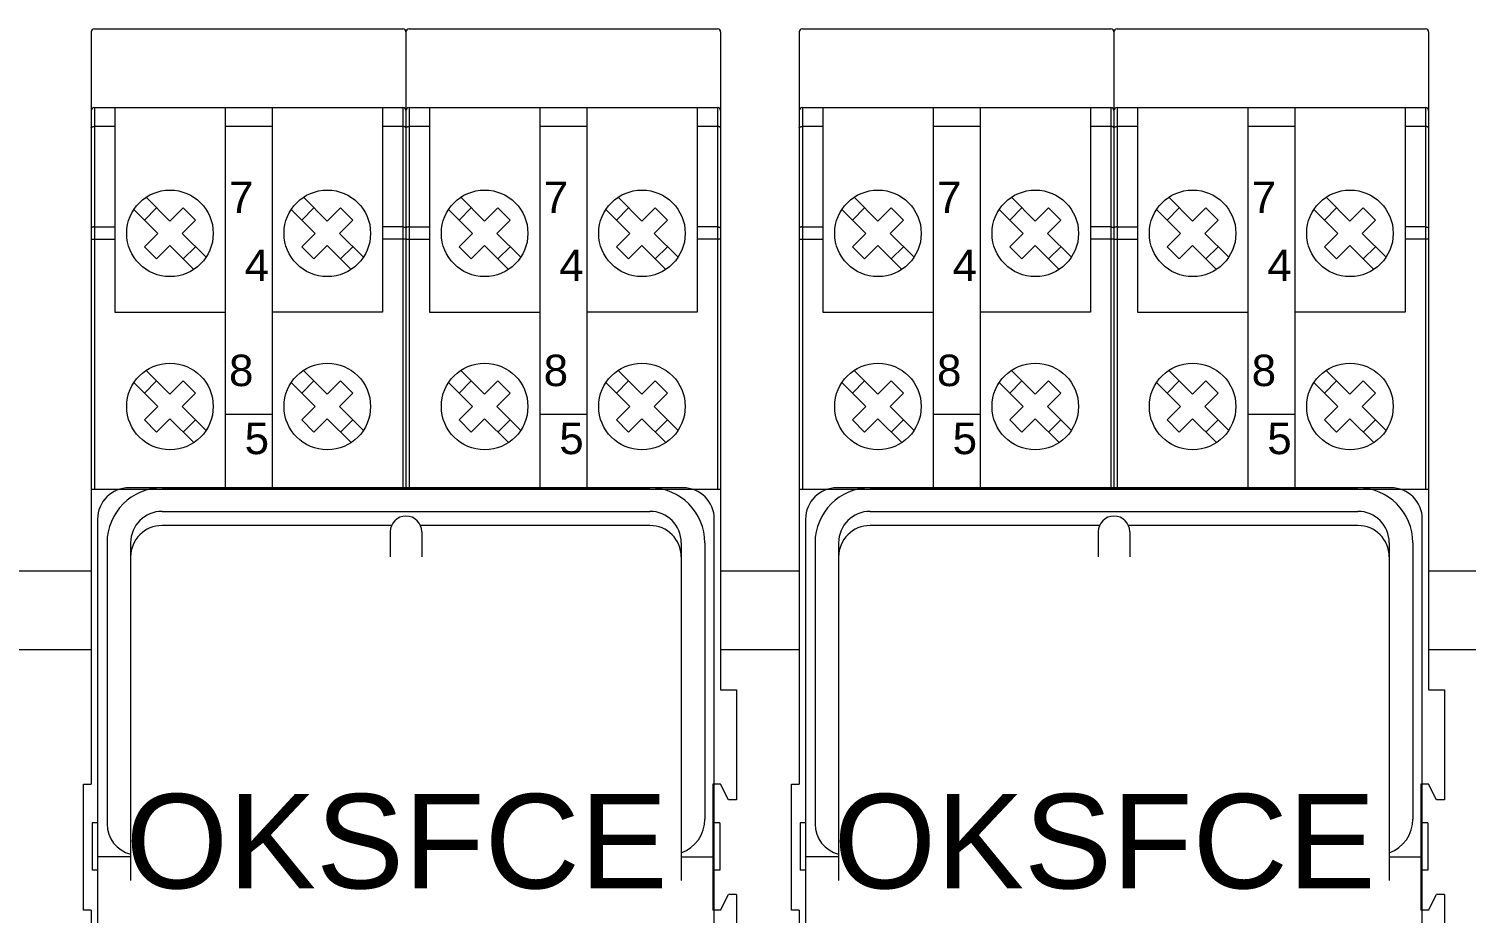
# Model space of a CAD drawing. Header units: millimetres. Extents: x 4137 to 6698, y 1400 to 3585.
# Drawn here: x 6354.3 to 6445.6, y 2544.6 to 2600.8 of the extents above; entities that cross this region are included whole.
import ezdxf

# ---------------------------------------------------------------- set-up
doc = ezdxf.new("R2010")
doc.units = ezdxf.units.MM
doc.layers.add('000-PI-Oprema', color=30, linetype='Continuous', lineweight=5)
doc.layers.add('002-PI-Kabelska kanalica', color=150, linetype='Continuous')
doc.styles.get("Standard").update_dxf_attribs({"font": 'arial.ttf'})

msp = doc.modelspace()

# ---------------------------------------------------------------- linework, layer by layer
at = {"layer": '000-PI-Oprema', "color": 0, "linetype": 'ByBlock', "lineweight": 0}
for p, q in [((6358.247718455772, 2600.567749498172), (6358.247718455772, 2552.767749498176)), ((6358.447718455769, 2600.767749498176), (6378.047718455775, 2600.767749498176)), ((6378.247718455772, 2600.567749498172), (6378.247718455772, 2571.51774949818)), ((6378.447718455769, 2600.767749498176), (6398.047718455775, 2600.767749498176)), ((6398.247718455772, 2600.567749498172), (6398.247718455772, 2558.767749498176)), ((6403.247718455772, 2600.567749498172), (6403.247718455772, 2552.767749498176)), ((6403.447718455769, 2600.767749498176), (6423.047718455775, 2600.767749498176)), ((6423.247718455772, 2600.567749498172), (6423.247718455772, 2571.51774949818)), ((6423.447718455769, 2600.767749498176), (6443.047718455775, 2600.767749498176)), ((6443.247718455772, 2600.567749498172), (6443.247718455772, 2558.767749498176)), ((6358.447718455769, 2595.767749498176), (6358.447718455769, 2571.517749498176)), ((6358.447718455769, 2595.767749498176), (6378.047718455775, 2595.767749498176)), ((6359.747718455772, 2595.767749498176), (6359.747718455772, 2582.767749498176)), ((6366.747718455772, 2595.767749498176), (6366.747718455772, 2571.517749498176)), ((6369.747718455772, 2595.767749498176), (6369.747718455772, 2571.517749498176)), ((6376.747718455772, 2595.767749498176), (6376.747718455772, 2582.767749498176)), ((6378.047718455775, 2595.767749498176), (6378.047718455768, 2571.517749498176)), ((6378.447718455769, 2595.767749498176), (6378.447718455769, 2571.517749498176)), ((6378.447718455769, 2595.767749498176), (6398.047718455775, 2595.767749498176)), ((6379.747718455772, 2595.767749498176), (6379.747718455772, 2582.767749498176)), ((6386.747718455772, 2595.767749498176), (6386.747718455772, 2571.517749498176)), ((6389.747718455772, 2595.767749498176), (6389.747718455772, 2571.517749498176)), ((6396.747718455772, 2595.767749498176), (6396.747718455772, 2582.767749498176)), ((6398.047718455775, 2595.767749498176), (6398.047718455768, 2571.517749498176)), ((6403.447718455769, 2595.767749498176), (6403.447718455769, 2571.517749498176)), ((6403.447718455769, 2595.767749498176), (6423.047718455775, 2595.767749498176)), ((6404.747718455772, 2595.767749498176), (6404.747718455772, 2582.767749498176)), ((6411.747718455772, 2595.767749498176), (6411.747718455772, 2571.517749498176)), ((6414.747718455772, 2595.767749498176), (6414.747718455772, 2571.517749498176)), ((6421.747718455772, 2595.767749498176), (6421.747718455772, 2582.767749498176)), ((6423.047718455775, 2595.767749498176), (6423.047718455768, 2571.517749498176)), ((6423.447718455769, 2595.767749498176), (6423.447718455769, 2571.517749498176)), ((6423.447718455769, 2595.767749498176), (6443.047718455775, 2595.767749498176)), ((6424.747718455772, 2595.767749498176), (6424.747718455772, 2582.767749498176)), ((6431.747718455772, 2595.767749498176), (6431.747718455772, 2571.517749498176)), ((6434.747718455772, 2595.767749498176), (6434.747718455772, 2571.517749498176)), ((6441.747718455772, 2595.767749498176), (6441.747718455772, 2582.767749498176)), ((6443.047718455775, 2595.767749498176), (6443.047718455768, 2571.517749498176)), ((6359.747718455772, 2594.552670207522), (6358.447718455769, 2594.552670207522)), ((6369.747718455772, 2594.552670207522), (6366.747718455772, 2594.552670207522)), ((6378.047718455775, 2594.552670207522), (6376.747718455772, 2594.552670207522)), ((6379.747718455772, 2594.552670207522), (6378.447718455769, 2594.552670207522)), ((6389.747718455772, 2594.552670207522), (6386.747718455772, 2594.552670207522)), ((6398.047718455775, 2594.552670207522), (6396.747718455772, 2594.552670207522)), ((6404.747718455772, 2594.552670207522), (6403.447718455769, 2594.552670207522)), ((6414.747718455772, 2594.552670207522), (6411.747718455772, 2594.552670207522)), ((6423.047718455775, 2594.552670207522), (6421.747718455772, 2594.552670207522)), ((6424.747718455772, 2594.552670207522), (6423.447718455769, 2594.552670207522)), ((6434.747718455772, 2594.552670207522), (6431.747718455772, 2594.552670207522)), ((6443.047718455775, 2594.552670207522), (6441.747718455772, 2594.552670207522)), ((6361.621368789536, 2588.616113639866), (6362.39918624884, 2589.39393109917)), ((6361.731371297101, 2590.061746050909), (6363.247718455772, 2588.545398892238)), ((6363.247718455772, 2588.545398892238), (6364.096246593195, 2589.393927029661)), ((6364.096246593195, 2589.393927029661), (6364.874064052499, 2588.616109570357)), ((6371.621368789536, 2588.616113639866), (6372.39918624884, 2589.39393109917)), ((6371.731371297101, 2590.061746050909), (6373.247718455772, 2588.545398892238)), ((6373.247718455772, 2588.545398892238), (6374.096246593195, 2589.393927029661)), ((6374.096246593195, 2589.393927029661), (6374.874064052499, 2588.616109570357)), ((6381.621368789536, 2588.616113639866), (6382.39918624884, 2589.39393109917)), ((6381.731371297101, 2590.061746050909), (6383.247718455772, 2588.545398892238)), ((6383.247718455772, 2588.545398892238), (6384.096246593195, 2589.393927029661)), ((6384.096246593195, 2589.393927029661), (6384.874064052499, 2588.616109570357)), ((6391.621368789536, 2588.616113639866), (6392.39918624884, 2589.39393109917)), ((6391.731371297101, 2590.061746050909), (6393.247718455772, 2588.545398892238)), ((6393.247718455772, 2588.545398892238), (6394.096246593195, 2589.393927029661)), ((6394.096246593195, 2589.393927029661), (6394.874064052499, 2588.616109570357)), ((6406.621368789536, 2588.616113639866), (6407.39918624884, 2589.39393109917)), ((6406.731371297101, 2590.061746050909), (6408.247718455772, 2588.545398892238)), ((6408.247718455772, 2588.545398892238), (6409.096246593195, 2589.393927029661)), ((6409.096246593195, 2589.393927029661), (6409.874064052499, 2588.616109570357)), ((6416.621368789536, 2588.616113639866), (6417.39918624884, 2589.39393109917)), ((6416.731371297101, 2590.061746050909), (6418.247718455772, 2588.545398892238)), ((6418.247718455772, 2588.545398892238), (6419.096246593195, 2589.393927029661)), ((6419.096246593195, 2589.393927029661), (6419.874064052499, 2588.616109570357)), ((6426.621368789536, 2588.616113639866), (6427.39918624884, 2589.39393109917)), ((6426.731371297101, 2590.061746050909), (6428.247718455772, 2588.545398892238)), ((6428.247718455772, 2588.545398892238), (6429.096246593195, 2589.393927029661)), ((6429.096246593195, 2589.393927029661), (6429.874064052499, 2588.616109570357)), ((6436.621368789536, 2588.616113639866), (6437.39918624884, 2589.39393109917)), ((6436.731371297101, 2590.061746050909), (6438.247718455772, 2588.545398892238)), ((6438.247718455772, 2588.545398892238), (6439.096246593195, 2589.393927029661)), ((6439.096246593195, 2589.393927029661), (6439.874064052499, 2588.616109570357)), ((6360.95355383779, 2589.283928591605), (6362.469900996468, 2587.767581432927)), ((6364.025535915076, 2587.767581432927), (6364.874064052499, 2588.616109570357)), ((6370.95355383779, 2589.283928591605), (6372.469900996468, 2587.767581432927)), ((6374.025535915076, 2587.767581432927), (6374.874064052499, 2588.616109570357)), ((6380.95355383779, 2589.283928591605), (6382.469900996468, 2587.767581432927)), ((6384.025535915076, 2587.767581432927), (6384.874064052499, 2588.616109570357)), ((6390.95355383779, 2589.283928591605), (6392.469900996468, 2587.767581432927)), ((6394.025535915076, 2587.767581432927), (6394.874064052499, 2588.616109570357)), ((6405.95355383779, 2589.283928591605), (6407.469900996468, 2587.767581432927)), ((6409.025535915076, 2587.767581432927), (6409.874064052499, 2588.616109570357)), ((6415.95355383779, 2589.283928591605), (6417.469900996468, 2587.767581432927)), ((6419.025535915076, 2587.767581432927), (6419.874064052499, 2588.616109570357)), ((6425.95355383779, 2589.283928591605), (6427.469900996468, 2587.767581432927)), ((6429.025535915076, 2587.767581432927), (6429.874064052499, 2588.616109570357)), ((6435.95355383779, 2589.283928591605), (6437.469900996468, 2587.767581432927)), ((6439.025535915076, 2587.767581432927), (6439.874064052499, 2588.616109570357)), ((6358.447718455769, 2588.175578224022), (6359.747718455772, 2588.175578224022)), ((6361.621372859045, 2586.919053295504), (6362.469900996468, 2587.767581432927)), ((6364.025535915076, 2587.767581432927), (6365.541883073747, 2586.251234274256)), ((6371.621372859045, 2586.919053295504), (6372.469900996468, 2587.767581432927)), ((6374.025535915076, 2587.767581432927), (6375.541883073747, 2586.251234274256)), ((6378.047718455768, 2588.175578224022), (6376.747718455772, 2588.175578224022)), ((6378.447718455769, 2588.175578224022), (6379.747718455772, 2588.175578224022)), ((6381.621372859045, 2586.919053295504), (6382.469900996468, 2587.767581432927)), ((6384.025535915076, 2587.767581432927), (6385.541883073747, 2586.251234274256)), ((6391.621372859045, 2586.919053295504), (6392.469900996468, 2587.767581432927)), ((6394.025535915076, 2587.767581432927), (6395.541883073747, 2586.251234274256)), ((6398.047718455768, 2588.175578224022), (6396.747718455772, 2588.175578224022)), ((6403.447718455769, 2588.175578224022), (6404.747718455772, 2588.175578224022)), ((6406.621372859045, 2586.919053295504), (6407.469900996468, 2587.767581432927)), ((6409.025535915076, 2587.767581432927), (6410.541883073747, 2586.251234274256)), ((6416.621372859045, 2586.919053295504), (6417.469900996468, 2587.767581432927)), ((6419.025535915076, 2587.767581432927), (6420.541883073747, 2586.251234274256)), ((6423.047718455768, 2588.175578224022), (6421.747718455772, 2588.175578224022)), ((6423.447718455769, 2588.175578224022), (6424.747718455772, 2588.175578224022)), ((6426.621372859045, 2586.919053295504), (6427.469900996468, 2587.767581432927)), ((6429.025535915076, 2587.767581432927), (6430.541883073747, 2586.251234274256)), ((6436.621372859045, 2586.919053295504), (6437.469900996468, 2587.767581432927)), ((6439.025535915076, 2587.767581432927), (6440.541883073747, 2586.251234274256)), ((6443.047718455768, 2588.175578224022), (6441.747718455772, 2588.175578224022)), ((6358.247718455772, 2587.390657514727), (6359.747718455772, 2587.390657514727)), ((6361.621372859045, 2586.919053295504), (6362.399190318349, 2586.141235836199)), ((6362.399190318349, 2586.141235836199), (6363.247718455772, 2586.989763973623)), ((6363.247718455772, 2586.989763973623), (6364.764065614443, 2585.473416814952)), ((6364.096250662704, 2586.141231766691), (6364.874068122008, 2586.919049225995)), ((6371.621372859045, 2586.919053295504), (6372.399190318349, 2586.141235836199)), ((6372.399190318349, 2586.141235836199), (6373.247718455772, 2586.989763973623)), ((6373.247718455772, 2586.989763973623), (6374.764065614443, 2585.473416814952)), ((6374.096250662704, 2586.141231766691), (6374.874068122008, 2586.919049225995)), ((6378.247718455772, 2587.390657514727), (6376.747718455772, 2587.390657514727)), ((6378.247718455772, 2587.390657514727), (6379.747718455772, 2587.390657514727)), ((6381.621372859045, 2586.919053295504), (6382.399190318349, 2586.141235836199)), ((6382.399190318349, 2586.141235836199), (6383.247718455772, 2586.989763973623)), ((6383.247718455772, 2586.989763973623), (6384.764065614443, 2585.473416814952)), ((6384.096250662704, 2586.141231766691), (6384.874068122008, 2586.919049225995)), ((6391.621372859045, 2586.919053295504), (6392.399190318349, 2586.141235836199)), ((6392.399190318349, 2586.141235836199), (6393.247718455772, 2586.989763973623)), ((6393.247718455772, 2586.989763973623), (6394.764065614443, 2585.473416814952)), ((6394.096250662704, 2586.141231766691), (6394.874068122008, 2586.919049225995)), ((6398.247718455772, 2587.390657514727), (6396.747718455772, 2587.390657514727)), ((6403.247718455772, 2587.390657514727), (6404.747718455772, 2587.390657514727)), ((6406.621372859045, 2586.919053295504), (6407.399190318349, 2586.141235836199)), ((6407.399190318349, 2586.141235836199), (6408.247718455772, 2586.989763973623)), ((6408.247718455772, 2586.989763973623), (6409.764065614443, 2585.473416814952)), ((6409.096250662704, 2586.141231766691), (6409.874068122008, 2586.919049225995)), ((6416.621372859045, 2586.919053295504), (6417.399190318349, 2586.141235836199)), ((6417.399190318349, 2586.141235836199), (6418.247718455772, 2586.989763973623)), ((6418.247718455772, 2586.989763973623), (6419.764065614443, 2585.473416814952)), ((6419.096250662704, 2586.141231766691), (6419.874068122008, 2586.919049225995)), ((6423.247718455772, 2587.390657514727), (6421.747718455772, 2587.390657514727)), ((6423.247718455772, 2587.390657514727), (6424.747718455772, 2587.390657514727)), ((6426.621372859045, 2586.919053295504), (6427.399190318349, 2586.141235836199)), ((6427.399190318349, 2586.141235836199), (6428.247718455772, 2586.989763973623)), ((6428.247718455772, 2586.989763973623), (6429.764065614443, 2585.473416814952)), ((6429.096250662704, 2586.141231766691), (6429.874068122008, 2586.919049225995)), ((6436.621372859045, 2586.919053295504), (6437.399190318349, 2586.141235836199)), ((6437.399190318349, 2586.141235836199), (6438.247718455772, 2586.989763973623)), ((6438.247718455772, 2586.989763973623), (6439.764065614443, 2585.473416814952)), ((6439.096250662704, 2586.141231766691), (6439.874068122008, 2586.919049225995)), ((6443.247718455772, 2587.390657514727), (6441.747718455772, 2587.390657514727)), ((6359.747718455772, 2582.767749498176), (6366.747718455772, 2582.767749498176)), ((6376.747718455772, 2582.767749498176), (6369.747718455772, 2582.767749498176)), ((6379.747718455772, 2582.767749498176), (6386.747718455772, 2582.767749498176)), ((6396.747718455772, 2582.767749498176), (6389.747718455772, 2582.767749498176)), ((6404.747718455772, 2582.767749498176), (6411.747718455772, 2582.767749498176)), ((6421.747718455772, 2582.767749498176), (6414.747718455772, 2582.767749498176)), ((6424.747718455772, 2582.767749498176), (6431.747718455772, 2582.767749498176)), ((6441.747718455772, 2582.767749498176), (6434.747718455772, 2582.767749498176)), ((6361.621368789536, 2577.616113639866), (6362.39918624884, 2578.39393109917)), ((6361.731371297101, 2579.061746050909), (6363.247718455772, 2577.545398892238)), ((6363.247718455772, 2577.545398892238), (6364.096246593195, 2578.393927029661)), ((6364.096246593195, 2578.393927029661), (6364.874064052499, 2577.616109570357)), ((6371.621368789536, 2577.616113639866), (6372.39918624884, 2578.39393109917)), ((6371.731371297101, 2579.061746050909), (6373.247718455772, 2577.545398892238)), ((6373.247718455772, 2577.545398892238), (6374.096246593195, 2578.393927029661)), ((6374.096246593195, 2578.393927029661), (6374.874064052499, 2577.616109570357)), ((6381.621368789536, 2577.616113639866), (6382.39918624884, 2578.39393109917)), ((6381.731371297101, 2579.061746050909), (6383.247718455772, 2577.545398892238)), ((6383.247718455772, 2577.545398892238), (6384.096246593195, 2578.393927029661)), ((6384.096246593195, 2578.393927029661), (6384.874064052499, 2577.616109570357)), ((6391.621368789536, 2577.616113639866), (6392.39918624884, 2578.39393109917)), ((6391.731371297101, 2579.061746050909), (6393.247718455772, 2577.545398892238)), ((6393.247718455772, 2577.545398892238), (6394.096246593195, 2578.393927029661)), ((6394.096246593195, 2578.393927029661), (6394.874064052499, 2577.616109570357)), ((6406.621368789536, 2577.616113639866), (6407.39918624884, 2578.39393109917)), ((6406.731371297101, 2579.061746050909), (6408.247718455772, 2577.545398892238)), ((6408.247718455772, 2577.545398892238), (6409.096246593195, 2578.393927029661)), ((6409.096246593195, 2578.393927029661), (6409.874064052499, 2577.616109570357)), ((6416.621368789536, 2577.616113639866), (6417.39918624884, 2578.39393109917)), ((6416.731371297101, 2579.061746050909), (6418.247718455772, 2577.545398892238)), ((6418.247718455772, 2577.545398892238), (6419.096246593195, 2578.393927029661)), ((6419.096246593195, 2578.393927029661), (6419.874064052499, 2577.616109570357)), ((6426.621368789536, 2577.616113639866), (6427.39918624884, 2578.39393109917)), ((6426.731371297101, 2579.061746050909), (6428.247718455772, 2577.545398892238)), ((6428.247718455772, 2577.545398892238), (6429.096246593195, 2578.393927029661)), ((6429.096246593195, 2578.393927029661), (6429.874064052499, 2577.616109570357)), ((6436.621368789536, 2577.616113639866), (6437.39918624884, 2578.39393109917)), ((6436.731371297101, 2579.061746050909), (6438.247718455772, 2577.545398892238)), ((6438.247718455772, 2577.545398892238), (6439.096246593195, 2578.393927029661)), ((6439.096246593195, 2578.393927029661), (6439.874064052499, 2577.616109570357)), ((6360.95355383779, 2578.283928591605), (6362.469900996468, 2576.767581432927)), ((6364.025535915076, 2576.767581432927), (6364.874064052499, 2577.616109570357)), ((6370.95355383779, 2578.283928591605), (6372.469900996468, 2576.767581432927)), ((6374.025535915076, 2576.767581432927), (6374.874064052499, 2577.616109570357)), ((6380.95355383779, 2578.283928591605), (6382.469900996468, 2576.767581432927)), ((6384.025535915076, 2576.767581432927), (6384.874064052499, 2577.616109570357)), ((6390.95355383779, 2578.283928591605), (6392.469900996468, 2576.767581432927)), ((6394.025535915076, 2576.767581432927), (6394.874064052499, 2577.616109570357)), ((6405.95355383779, 2578.283928591605), (6407.469900996468, 2576.767581432927)), ((6409.025535915076, 2576.767581432927), (6409.874064052499, 2577.616109570357)), ((6415.95355383779, 2578.283928591605), (6417.469900996468, 2576.767581432927)), ((6419.025535915076, 2576.767581432927), (6419.874064052499, 2577.616109570357)), ((6425.95355383779, 2578.283928591605), (6427.469900996468, 2576.767581432927)), ((6429.025535915076, 2576.767581432927), (6429.874064052499, 2577.616109570357)), ((6435.95355383779, 2578.283928591605), (6437.469900996468, 2576.767581432927)), ((6439.025535915076, 2576.767581432927), (6439.874064052499, 2577.616109570357)), ((6361.621372859045, 2575.919053295504), (6362.469900996468, 2576.767581432927)), ((6364.025535915076, 2576.767581432927), (6365.541883073747, 2575.251234274256)), ((6371.621372859045, 2575.919053295504), (6372.469900996468, 2576.767581432927)), ((6374.025535915076, 2576.767581432927), (6375.541883073747, 2575.251234274256)), ((6381.621372859045, 2575.919053295504), (6382.469900996468, 2576.767581432927)), ((6384.025535915076, 2576.767581432927), (6385.541883073747, 2575.251234274256)), ((6391.621372859045, 2575.919053295504), (6392.469900996468, 2576.767581432927)), ((6394.025535915076, 2576.767581432927), (6395.541883073747, 2575.251234274256)), ((6406.621372859045, 2575.919053295504), (6407.469900996468, 2576.767581432927)), ((6409.025535915076, 2576.767581432927), (6410.541883073747, 2575.251234274256)), ((6416.621372859045, 2575.919053295504), (6417.469900996468, 2576.767581432927)), ((6419.025535915076, 2576.767581432927), (6420.541883073747, 2575.251234274256)), ((6426.621372859045, 2575.919053295504), (6427.469900996468, 2576.767581432927)), ((6429.025535915076, 2576.767581432927), (6430.541883073747, 2575.251234274256)), ((6436.621372859045, 2575.919053295504), (6437.469900996468, 2576.767581432927)), ((6439.025535915076, 2576.767581432927), (6440.541883073747, 2575.251234274256)), ((6361.621372859045, 2575.919053295504), (6362.399190318349, 2575.141235836199)), ((6362.399190318349, 2575.141235836199), (6363.247718455772, 2575.989763973623)), ((6363.247718455772, 2575.989763973623), (6364.764065614443, 2574.473416814952)), ((6364.096250662704, 2575.141231766691), (6364.874068122008, 2575.919049225995)), ((6369.747718455772, 2576.252114704075), (6366.747718455772, 2576.252114704075)), ((6371.621372859045, 2575.919053295504), (6372.399190318349, 2575.141235836199)), ((6372.399190318349, 2575.141235836199), (6373.247718455772, 2575.989763973623)), ((6373.247718455772, 2575.989763973623), (6374.764065614443, 2574.473416814952)), ((6374.096250662704, 2575.141231766691), (6374.874068122008, 2575.919049225995)), ((6381.621372859045, 2575.919053295504), (6382.399190318349, 2575.141235836199)), ((6382.399190318349, 2575.141235836199), (6383.247718455772, 2575.989763973623)), ((6383.247718455772, 2575.989763973623), (6384.764065614443, 2574.473416814952)), ((6384.096250662704, 2575.141231766691), (6384.874068122008, 2575.919049225995)), ((6389.747718455772, 2576.252114704075), (6386.747718455772, 2576.252114704075)), ((6391.621372859045, 2575.919053295504), (6392.399190318349, 2575.141235836199)), ((6392.399190318349, 2575.141235836199), (6393.247718455772, 2575.989763973623)), ((6393.247718455772, 2575.989763973623), (6394.764065614443, 2574.473416814952)), ((6394.096250662704, 2575.141231766691), (6394.874068122008, 2575.919049225995)), ((6406.621372859045, 2575.919053295504), (6407.399190318349, 2575.141235836199)), ((6407.399190318349, 2575.141235836199), (6408.247718455772, 2575.989763973623)), ((6408.247718455772, 2575.989763973623), (6409.764065614443, 2574.473416814952)), ((6409.096250662704, 2575.141231766691), (6409.874068122008, 2575.919049225995)), ((6414.747718455772, 2576.252114704075), (6411.747718455772, 2576.252114704075)), ((6416.621372859045, 2575.919053295504), (6417.399190318349, 2575.141235836199)), ((6417.399190318349, 2575.141235836199), (6418.247718455772, 2575.989763973623)), ((6418.247718455772, 2575.989763973623), (6419.764065614443, 2574.473416814952)), ((6419.096250662704, 2575.141231766691), (6419.874068122008, 2575.919049225995)), ((6426.621372859045, 2575.919053295504), (6427.399190318349, 2575.141235836199)), ((6427.399190318349, 2575.141235836199), (6428.247718455772, 2575.989763973623)), ((6428.247718455772, 2575.989763973623), (6429.764065614443, 2574.473416814952)), ((6429.096250662704, 2575.141231766691), (6429.874068122008, 2575.919049225995)), ((6434.747718455772, 2576.252114704075), (6431.747718455772, 2576.252114704075)), ((6436.621372859045, 2575.919053295504), (6437.399190318349, 2575.141235836199)), ((6437.399190318349, 2575.141235836199), (6438.247718455772, 2575.989763973623)), ((6438.247718455772, 2575.989763973623), (6439.764065614443, 2574.473416814952)), ((6439.096250662704, 2575.141231766691), (6439.874068122008, 2575.919049225995)), ((6358.247718455772, 2571.517749498176), (6378.247718455772, 2571.517749498176)), ((6395.847718455771, 2571.604035878703), (6360.647718455773, 2571.604035878703)), ((6362.747718455772, 2571.604035878703), (6393.747718455772, 2571.604035878703)), ((6378.247718455772, 2571.517749498176), (6398.247718455772, 2571.517749498176)), ((6403.247718455772, 2571.517749498176), (6423.247718455772, 2571.517749498176)), ((6440.847718455771, 2571.604035878703), (6405.647718455773, 2571.604035878703)), ((6407.747718455772, 2571.604035878703), (6438.747718455772, 2571.604035878703)), ((6423.247718455772, 2571.517749498176), (6443.247718455772, 2571.517749498176)), ((6358.647718455773, 2569.604035878703), (6358.647718455773, 2528.004035878705)), ((6362.747718455772, 2570.104035878703), (6393.747718455772, 2570.104035878703)), ((6397.847718455771, 2528.004035878705), (6397.847718455771, 2569.604035878703)), ((6403.647718455773, 2569.604035878703), (6403.647718455773, 2528.004035878705)), ((6407.747718455772, 2570.104035878703), (6438.747718455772, 2570.104035878703)), ((6442.847718455771, 2528.004035878705), (6442.847718455771, 2569.604035878703)), ((6377.331203316782, 2569.204035878702), (6362.747718455772, 2569.204035878702)), ((6377.247718455772, 2568.804035878708), (6377.247718455772, 2567.204035878702)), ((6393.747718455772, 2569.204035878702), (6379.164233594762, 2569.204035878702)), ((6379.247718455772, 2568.804035878708), (6379.247718455772, 2567.204035878702)), ((6422.331203316782, 2569.204035878702), (6407.747718455772, 2569.204035878702)), ((6422.247718455772, 2568.804035878708), (6422.247718455772, 2567.204035878702)), ((6438.747718455772, 2569.204035878702), (6424.164233594762, 2569.204035878702)), ((6424.247718455772, 2568.804035878708), (6424.247718455772, 2567.204035878702)), ((6359.247718455772, 2568.104035878703), (6359.247718455772, 2550.254035878705)), ((6360.747718455772, 2568.104035878703), (6360.747718455772, 2550.254035878705)), ((6395.747718455772, 2568.104035878703), (6395.747718455772, 2550.554035878708)), ((6397.247718455772, 2568.104035878703), (6397.247718455772, 2550.554035878708)), ((6404.247718455772, 2568.104035878703), (6404.247718455772, 2550.254035878705)), ((6405.747718455772, 2568.104035878703), (6405.747718455772, 2550.254035878705)), ((6440.747718455772, 2568.104035878703), (6440.747718455772, 2550.554035878708)), ((6442.247718455772, 2568.104035878703), (6442.247718455772, 2550.554035878708)), ((6360.747718455772, 2567.204035878702), (6360.747718455772, 2546.654035878706)), ((6395.747718455772, 2567.204035878702), (6395.747718455772, 2546.654035878706)), ((6405.747718455772, 2567.204035878702), (6405.747718455772, 2546.654035878706)), ((6440.747718455772, 2567.204035878702), (6440.747718455772, 2546.654035878706)), ((6398.247718455772, 2558.767749498176), (6399.247718455772, 2558.767749498176)), ((6399.247718455772, 2558.767749498176), (6399.247718455772, 2551.767749498176)), ((6443.247718455772, 2558.767749498176), (6444.247718455772, 2558.767749498176)), ((6444.247718455772, 2558.767749498176), (6444.247718455772, 2551.767749498176)), ((6357.747718455772, 2544.767749498176), (6357.747718455772, 2552.767749498176)), ((6357.747718455772, 2552.767749498176), (6358.247718455772, 2552.767749498176)), ((6397.747718455772, 2552.767749498176), (6397.747718455772, 2544.767749498176)), ((6398.247718455772, 2552.767749498176), (6397.747718455772, 2552.767749498176)), ((6398.747718455772, 2551.767749498176), (6398.247718455772, 2552.767749498176)), ((6402.747718455772, 2544.767749498176), (6402.747718455772, 2552.767749498176)), ((6402.747718455772, 2552.767749498176), (6403.247718455772, 2552.767749498176)), ((6442.747718455772, 2552.767749498176), (6442.747718455772, 2544.767749498176)), ((6443.247718455772, 2552.767749498176), (6442.747718455772, 2552.767749498176)), ((6443.747718455772, 2551.767749498176), (6443.247718455772, 2552.767749498176)), ((6399.247718455772, 2551.767749498176), (6398.747718455772, 2551.767749498176)), ((6444.247718455772, 2551.767749498176), (6443.747718455772, 2551.767749498176)), ((6358.297718455775, 2550.304035878708), (6358.297718455775, 2547.304035878708)), ((6358.647718455773, 2550.304035878708), (6358.297718455775, 2550.304035878708)), ((6398.197718455769, 2550.304035878708), (6397.847718455771, 2550.304035878708)), ((6398.197718455769, 2550.304035878708), (6398.197718455769, 2547.304035878708)), ((6403.297718455775, 2550.304035878708), (6403.297718455775, 2547.304035878708)), ((6403.647718455773, 2550.304035878708), (6403.297718455775, 2550.304035878708)), ((6443.197718455769, 2550.304035878708), (6442.847718455771, 2550.304035878708)), ((6443.197718455769, 2550.304035878708), (6443.197718455769, 2547.304035878708)), ((6360.747718455772, 2548.154035878706), (6358.647718455773, 2548.154035878706)), ((6395.747718455772, 2548.154035878706), (6397.847718455771, 2548.154035878706)), ((6405.747718455772, 2548.154035878706), (6403.647718455773, 2548.154035878706)), ((6440.747718455772, 2548.154035878706), (6442.847718455771, 2548.154035878706)), ((6358.647718455773, 2547.304035878708), (6358.297718455775, 2547.304035878708)), ((6398.197718455769, 2547.304035878708), (6397.847718455771, 2547.304035878708)), ((6403.647718455773, 2547.304035878708), (6403.297718455775, 2547.304035878708)), ((6443.197718455769, 2547.304035878708), (6442.847718455771, 2547.304035878708)), ((6398.247718455772, 2544.767749498176), (6398.747718455772, 2545.767749498176)), ((6399.247718455772, 2545.767749498176), (6398.747718455772, 2545.767749498176)), ((6399.247718455772, 2545.767749498176), (6399.247718455772, 2538.767749498176)), ((6443.247718455772, 2544.767749498176), (6443.747718455772, 2545.767749498176)), ((6444.247718455772, 2545.767749498176), (6443.747718455772, 2545.767749498176)), ((6444.247718455772, 2545.767749498176), (6444.247718455772, 2538.767749498176)), ((6358.247718455772, 2544.767749498176), (6357.747718455772, 2544.767749498176)), ((6358.247718455772, 2544.767749498176), (6358.247718455772, 2501.967749498173)), ((6398.247718455772, 2544.767749498176), (6397.747718455772, 2544.767749498176)), ((6403.247718455772, 2544.767749498176), (6402.747718455772, 2544.767749498176)), ((6403.247718455772, 2544.767749498176), (6403.247718455772, 2501.967749498173)), ((6443.247718455772, 2544.767749498176), (6442.747718455772, 2544.767749498176))]:
    msp.add_line(p, q, dxfattribs=at)
for points in [[(6358.247718455772, 2594.474178136574), (6358.249429483469, 2594.484423407725), (6358.254533290521, 2594.494493379425), (6358.262942549271, 2594.504215751724), (6358.274513375021, 2594.513424172073), (6358.289047787723, 2594.521961081875), (6358.306297099523, 2594.529680412226), (6358.32596616997, 2594.536450083273), (6358.347718455771, 2594.542154264025), (6358.371181769275, 2594.546695354373), (6358.395954646723, 2594.549995655078), (6358.421613217324, 2594.551998696974), (6358.447718455769, 2594.552670207522)], [(6378.247718455772, 2594.474178136574), (6378.246007428024, 2594.484423407725), (6378.240903621023, 2594.494493379425), (6378.232494362273, 2594.504215751724), (6378.220923536523, 2594.513424172073), (6378.206389123821, 2594.521961081875), (6378.189139812021, 2594.529680412226), (6378.169470741574, 2594.536450083273), (6378.147718455773, 2594.542154264025), (6378.124255142218, 2594.546695354373), (6378.09948226477, 2594.549995655078), (6378.07382369422, 2594.551998696974), (6378.047718455775, 2594.552670207522)], [(6378.247718455772, 2594.474178136574), (6378.249429483469, 2594.484423407725), (6378.254533290521, 2594.494493379425), (6378.262942549271, 2594.504215751724), (6378.274513375021, 2594.513424172073), (6378.289047787723, 2594.521961081875), (6378.306297099523, 2594.529680412226), (6378.32596616997, 2594.536450083273), (6378.347718455771, 2594.542154264025), (6378.371181769275, 2594.546695354373), (6378.395954646723, 2594.549995655078), (6378.421613217324, 2594.551998696974), (6378.447718455769, 2594.552670207522)], [(6398.247718455772, 2594.474178136574), (6398.246007428024, 2594.484423407725), (6398.240903621023, 2594.494493379425), (6398.232494362273, 2594.504215751724), (6398.220923536523, 2594.513424172073), (6398.206389123821, 2594.521961081875), (6398.189139812021, 2594.529680412226), (6398.169470741574, 2594.536450083273), (6398.147718455773, 2594.542154264025), (6398.124255142218, 2594.546695354373), (6398.09948226477, 2594.549995655078), (6398.07382369422, 2594.551998696974), (6398.047718455775, 2594.552670207522)], [(6403.247718455772, 2594.474178136574), (6403.249429483469, 2594.484423407725), (6403.254533290521, 2594.494493379425), (6403.262942549271, 2594.504215751724), (6403.274513375021, 2594.513424172073), (6403.289047787723, 2594.521961081875), (6403.306297099523, 2594.529680412226), (6403.32596616997, 2594.536450083273), (6403.347718455771, 2594.542154264025), (6403.371181769275, 2594.546695354373), (6403.395954646723, 2594.549995655078), (6403.421613217324, 2594.551998696974), (6403.447718455769, 2594.552670207522)], [(6423.247718455772, 2594.474178136574), (6423.246007428024, 2594.484423407725), (6423.240903621023, 2594.494493379425), (6423.232494362273, 2594.504215751724), (6423.220923536523, 2594.513424172073), (6423.206389123821, 2594.521961081875), (6423.189139812021, 2594.529680412226), (6423.169470741574, 2594.536450083273), (6423.147718455773, 2594.542154264025), (6423.124255142218, 2594.546695354373), (6423.09948226477, 2594.549995655078), (6423.07382369422, 2594.551998696974), (6423.047718455775, 2594.552670207522)], [(6423.247718455772, 2594.474178136574), (6423.249429483469, 2594.484423407725), (6423.254533290521, 2594.494493379425), (6423.262942549271, 2594.504215751724), (6423.274513375021, 2594.513424172073), (6423.289047787723, 2594.521961081875), (6423.306297099523, 2594.529680412226), (6423.32596616997, 2594.536450083273), (6423.347718455771, 2594.542154264025), (6423.371181769275, 2594.546695354373), (6423.395954646723, 2594.549995655078), (6423.421613217324, 2594.551998696974), (6423.447718455769, 2594.552670207522)], [(6443.247718455772, 2594.474178136574), (6443.246007428024, 2594.484423407725), (6443.240903621023, 2594.494493379425), (6443.232494362273, 2594.504215751724), (6443.220923536523, 2594.513424172073), (6443.206389123821, 2594.521961081875), (6443.189139812021, 2594.529680412226), (6443.169470741574, 2594.536450083273), (6443.147718455773, 2594.542154264025), (6443.124255142218, 2594.546695354373), (6443.09948226477, 2594.549995655078), (6443.07382369422, 2594.551998696974), (6443.047718455775, 2594.552670207522)], [(6358.447718455769, 2588.175578224022), (6358.421613217324, 2588.174906713524), (6358.395954646723, 2588.172903671577), (6358.371181769275, 2588.169603370923), (6358.347718455771, 2588.165062280525), (6358.32596616997, 2588.159358099772), (6358.306297099523, 2588.152588428726), (6358.289047787723, 2588.144869098374), (6358.274513375021, 2588.136332188573), (6358.262942549271, 2588.127123768223), (6358.254533290521, 2588.117401395975), (6358.249429483469, 2588.107331424275), (6358.247718455772, 2588.097086153124)], [(6378.047718455768, 2588.175578224022), (6378.07382369422, 2588.174906713524), (6378.09948226477, 2588.172903671577), (6378.124255142218, 2588.169603370923), (6378.147718455773, 2588.165062280525), (6378.169470741574, 2588.159358099772), (6378.189139812021, 2588.152588428726), (6378.206389123821, 2588.144869098374), (6378.220923536523, 2588.136332188573), (6378.232494362273, 2588.127123768223), (6378.240903621023, 2588.117401395975), (6378.246007428024, 2588.107331424275), (6378.247718455772, 2588.097086153124)], [(6378.447718455769, 2588.175578224022), (6378.421613217324, 2588.174906713524), (6378.395954646723, 2588.172903671577), (6378.371181769275, 2588.169603370923), (6378.347718455771, 2588.165062280525), (6378.32596616997, 2588.159358099772), (6378.306297099523, 2588.152588428726), (6378.289047787723, 2588.144869098374), (6378.274513375021, 2588.136332188573), (6378.262942549271, 2588.127123768223), (6378.254533290521, 2588.117401395975), (6378.249429483469, 2588.107331424275), (6378.247718455772, 2588.097086153124)], [(6398.047718455768, 2588.175578224022), (6398.07382369422, 2588.174906713524), (6398.09948226477, 2588.172903671577), (6398.124255142218, 2588.169603370923), (6398.147718455773, 2588.165062280525), (6398.169470741574, 2588.159358099772), (6398.189139812021, 2588.152588428726), (6398.206389123821, 2588.144869098374), (6398.220923536523, 2588.136332188573), (6398.232494362273, 2588.127123768223), (6398.240903621023, 2588.117401395975), (6398.246007428024, 2588.107331424275), (6398.247718455772, 2588.097086153124)], [(6403.447718455769, 2588.175578224022), (6403.421613217324, 2588.174906713524), (6403.395954646723, 2588.172903671577), (6403.371181769275, 2588.169603370923), (6403.347718455771, 2588.165062280525), (6403.32596616997, 2588.159358099772), (6403.306297099523, 2588.152588428726), (6403.289047787723, 2588.144869098374), (6403.274513375021, 2588.136332188573), (6403.262942549271, 2588.127123768223), (6403.254533290521, 2588.117401395975), (6403.249429483469, 2588.107331424275), (6403.247718455772, 2588.097086153124)], [(6423.047718455768, 2588.175578224022), (6423.07382369422, 2588.174906713524), (6423.09948226477, 2588.172903671577), (6423.124255142218, 2588.169603370923), (6423.147718455773, 2588.165062280525), (6423.169470741574, 2588.159358099772), (6423.189139812021, 2588.152588428726), (6423.206389123821, 2588.144869098374), (6423.220923536523, 2588.136332188573), (6423.232494362273, 2588.127123768223), (6423.240903621023, 2588.117401395975), (6423.246007428024, 2588.107331424275), (6423.247718455772, 2588.097086153124)], [(6423.447718455769, 2588.175578224022), (6423.421613217324, 2588.174906713524), (6423.395954646723, 2588.172903671577), (6423.371181769275, 2588.169603370923), (6423.347718455771, 2588.165062280525), (6423.32596616997, 2588.159358099772), (6423.306297099523, 2588.152588428726), (6423.289047787723, 2588.144869098374), (6423.274513375021, 2588.136332188573), (6423.262942549271, 2588.127123768223), (6423.254533290521, 2588.117401395975), (6423.249429483469, 2588.107331424275), (6423.247718455772, 2588.097086153124)], [(6443.047718455768, 2588.175578224022), (6443.07382369422, 2588.174906713524), (6443.09948226477, 2588.172903671577), (6443.124255142218, 2588.169603370923), (6443.147718455773, 2588.165062280525), (6443.169470741574, 2588.159358099772), (6443.189139812021, 2588.152588428726), (6443.206389123821, 2588.144869098374), (6443.220923536523, 2588.136332188573), (6443.232494362273, 2588.127123768223), (6443.240903621023, 2588.117401395975), (6443.246007428024, 2588.107331424275), (6443.247718455772, 2588.097086153124)]]:
    msp.add_lwpolyline(points, dxfattribs=at)
for centre in [(6363.247718455772, 2587.767581432927), (6373.247718455772, 2587.767581432927), (6383.247718455772, 2587.767581432927), (6393.247718455772, 2587.767581432927), (6408.247718455772, 2587.767581432927), (6418.247718455772, 2587.767581432927), (6428.247718455772, 2587.767581432927), (6438.247718455772, 2587.767581432927), (6363.247718455772, 2576.767581432927), (6373.247718455772, 2576.767581432927), (6383.247718455772, 2576.767581432927), (6393.247718455772, 2576.767581432927), (6408.247718455772, 2576.767581432927), (6418.247718455772, 2576.767581432927), (6428.247718455772, 2576.767581432927), (6438.247718455772, 2576.767581432927)]:
    msp.add_circle(centre, 2.75, dxfattribs=at)
for centre, radius, start, end in [((6358.447718455769, 2600.567749498172), 0.2, 90, 180), ((6378.047718455775, 2600.567749498172), 0.2, 0, 90), ((6378.447718455769, 2600.567749498172), 0.2, 90, 180), ((6398.047718455775, 2600.567749498172), 0.2, 0, 90), ((6403.447718455769, 2600.567749498172), 0.2, 90, 180), ((6423.047718455775, 2600.567749498172), 0.2, 0, 90), ((6423.447718455769, 2600.567749498172), 0.2, 90, 180), ((6443.047718455775, 2600.567749498172), 0.2, 0, 90), ((6358.447718455769, 2595.567749498172), 0.2, 90, 180), ((6378.047718455775, 2595.567749498172), 0.2, 0, 90), ((6378.447718455769, 2595.567749498172), 0.2, 90, 180), ((6398.047718455775, 2595.567749498172), 0.2, 0, 90), ((6403.447718455769, 2595.567749498172), 0.2, 90, 180), ((6423.047718455775, 2595.567749498172), 0.2, 0, 90), ((6423.447718455769, 2595.567749498172), 0.2, 90, 180), ((6443.047718455775, 2595.567749498172), 0.2, 0, 90), ((6360.647718455773, 2569.604035878703), 2, 90, 180), ((6362.747718455772, 2568.104035878703), 3.499999999999998, 90, 180), ((6393.747718455772, 2568.104035878703), 3.499999999999998, 0, 90), ((6395.847718455771, 2569.604035878703), 2, 0, 90), ((6405.647718455773, 2569.604035878703), 2, 90, 180), ((6407.747718455772, 2568.104035878703), 3.499999999999998, 90, 180), ((6438.747718455772, 2568.104035878703), 3.499999999999998, 0, 90), ((6440.847718455771, 2569.604035878703), 2, 0, 90), ((6362.747718455772, 2568.104035878703), 1.999999999999999, 90, 180), ((6378.247718455772, 2568.804035878708), 1, 0, 180), ((6393.747718455772, 2568.104035878703), 1.999999999999999, 0, 90), ((6407.747718455772, 2568.104035878703), 1.999999999999999, 90, 180), ((6423.247718455772, 2568.804035878708), 1, 0, 180), ((6438.747718455772, 2568.104035878703), 1.999999999999999, 0, 90), ((6362.747718455772, 2567.204035878702), 2, 90, 180), ((6393.747718455772, 2567.204035878702), 2, 0, 90), ((6407.747718455772, 2567.204035878702), 2, 90, 180), ((6438.747718455772, 2567.204035878702), 2, 0, 90), ((6361.247718455772, 2550.254035878705), 1.999999999999999, 180, 255.5224878140901), ((6394.947718455769, 2550.554035878708), 2.299999999999998, 290.3544063984105, 0), ((6406.247718455772, 2550.254035878705), 1.999999999999999, 180, 255.5224878140901), ((6439.947718455769, 2550.554035878708), 2.299999999999998, 290.3544063984105, 0)]:
    msp.add_arc(centre, radius, start, end, dxfattribs=at)
at = {"layer": '002-PI-Kabelska kanalica', "color": 0, "linetype": 'ByBlock', "lineweight": 0, "ltscale": 0.25}
for p, q in [((6353.247718455772, 2566.320510197633), (6358.247718455772, 2566.320510197633)), ((6398.247718455779, 2566.320510197633), (6403.247718455779, 2566.320510197633)), ((6443.247718455779, 2566.320510197633), (6448.247718455779, 2566.320510197633)), ((6353.247718455772, 2561.320525868533), (6358.247718455772, 2561.320525868533)), ((6398.247718455779, 2561.320525868533), (6403.247718455779, 2561.320525868533)), ((6443.247718455779, 2561.320525868533), (6448.247718455779, 2561.320525868533))]:
    msp.add_line(p, q, dxfattribs=at)

# ---------------------------------------------------------------- texts
at = {"layer": '000-PI-Oprema', "color": 0, "linetype": 'ByBlock', "lineweight": 0, "char_height": 1.999499999999999, "width": 2.547099999999999}
for s, insert, attachment_point in [('{\\fArial|b0|i0|c0|p34;7}', (6367.000214311134, 2591.06183691552), 1), ('{\\fArial|b0|i0|c0|p34;7}', (6387.000214311134, 2591.06183691552), 1), ('{\\fArial|b0|i0|c0|p34;7}', (6412.000214311134, 2591.06183691552), 1), ('{\\fArial|b0|i0|c0|p34;7}', (6432.000214311134, 2591.06183691552), 1), ('{\\fArial|b0|i0|c0|p34;4}', (6369.547333101567, 2586.738079594979), 3), ('{\\fArial|b0|i0|c0|p34;4}', (6389.547333101567, 2586.738079594979), 3), ('{\\fArial|b0|i0|c0|p34;4}', (6414.547333101567, 2586.738079594979), 3), ('{\\fArial|b0|i0|c0|p34;4}', (6434.547333101567, 2586.738079594979), 3), ('{\\fArial|b0|i0|c0|p34;8}', (6367.000214311134, 2580.06183691552), 1), ('{\\fArial|b0|i0|c0|p34;8}', (6387.000214311134, 2580.06183691552), 1), ('{\\fArial|b0|i0|c0|p34;8}', (6412.000214311134, 2580.06183691552), 1), ('{\\fArial|b0|i0|c0|p34;8}', (6432.000214311134, 2580.06183691552), 1), ('{\\fArial|b0|i0|c0|p34;5}', (6369.547333101567, 2575.738079594979), 3), ('{\\fArial|b0|i0|c0|p34;5}', (6389.547333101567, 2575.738079594979), 3), ('{\\fArial|b0|i0|c0|p34;5}', (6414.547333101567, 2575.738079594979), 3), ('{\\fArial|b0|i0|c0|p34;5}', (6434.547333101567, 2575.738079594979), 3)]:
    msp.add_mtext(s, dxfattribs=dict(at, insert=insert, attachment_point=attachment_point))
at = {"layer": '000-PI-Oprema', "color": 0, "linetype": 'ByBlock', "lineweight": 0, "char_height": 6, "attachment_point": 5}
for insert in [(6377.655673619214, 2549.104035878707), (6422.655673619214, 2549.104035878707)]:
    msp.add_mtext_dynamic_manual_height_columns('{\\fArial|b0|i0|c238|p34;OK}S{\\fArial|b0|i0|c238|p34;FC}E', width=44.99499999999898, gutter_width=1, heights=[9.999999999999996], dxfattribs=dict(at, insert=insert))

doc.saveas('drawing.dxf')
